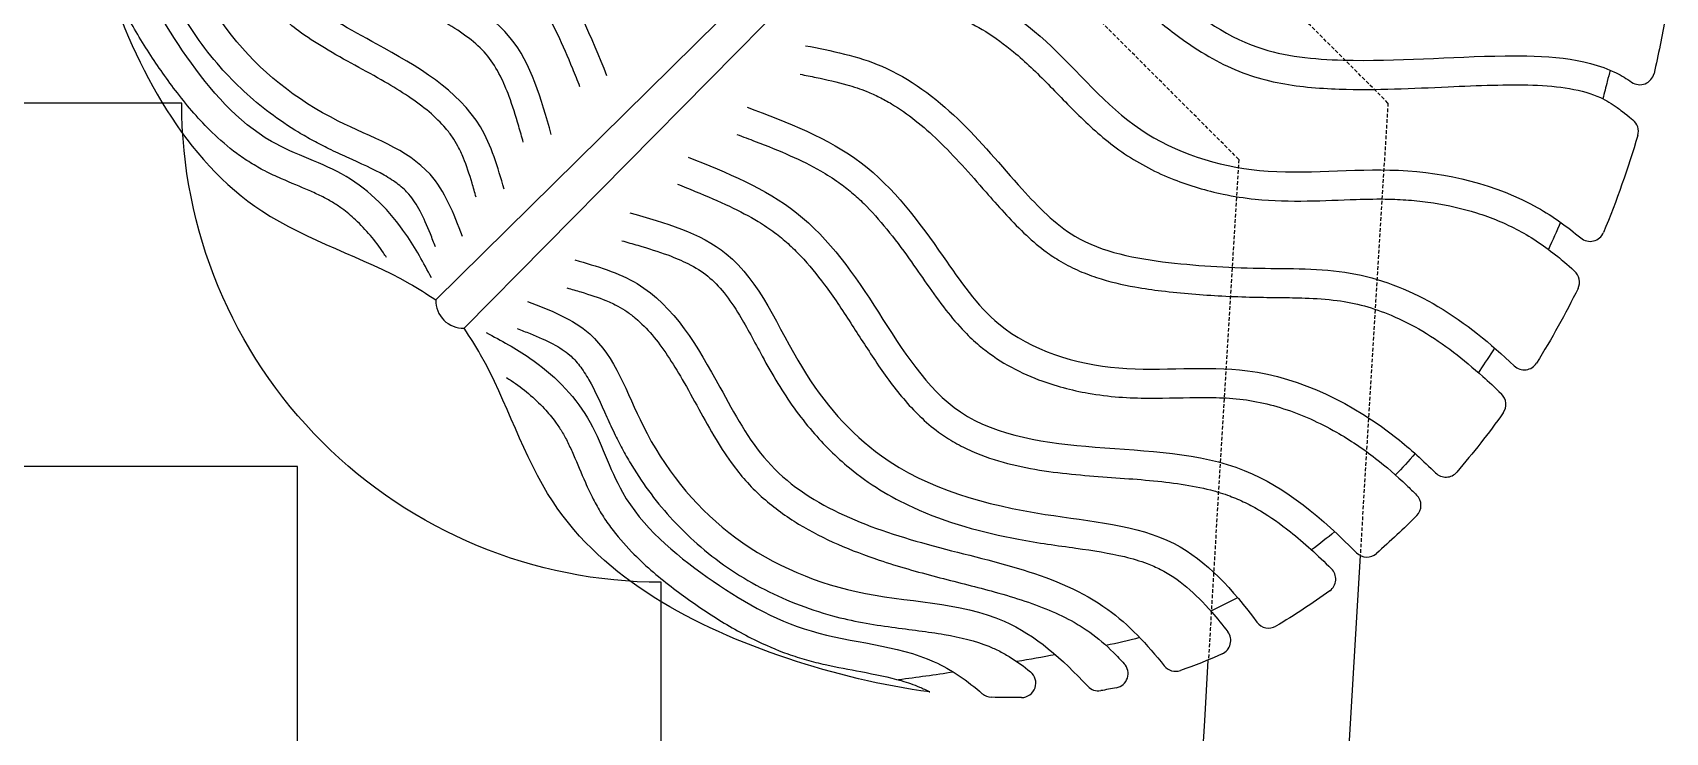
# Model space of a CAD drawing. Header units: millimetres. Extents: x -38686 to 870903, y -23218 to 232707.
# Drawn here: x 38179.3 to 38291.6, y 32003.3 to 32051.4 of the extents above; entities that cross this region are included whole.
import ezdxf

# ---------------------------------------------------------------- set-up
doc = ezdxf.new("R2010")
doc.units = ezdxf.units.MM
doc.header["$LTSCALE"] = 10
doc.linetypes.add('HIDDEN', pattern=[0.375, 0.25, -0.125])
doc.layers.add('40 - Detail Outline', color=142, linetype='Continuous')

msp = doc.modelspace()

# ---------------------------------------------------------------- linework, layer by layer
at = {"layer": '40 - Detail Outline', "color": 251}
for p, q in [((38207.025, 32033.03), (38276.928, 32102)), ((38208.977, 32031.078), (38277.947, 32100.981))]:
    msp.add_line(p, q, dxfattribs=at)
at = {"layer": '40 - Detail Outline', "color": 252, "linetype": 'HIDDEN', "ltscale": 0.1}
for points in [[(38270.613, 32015.45, -0.0008531), (38272.522, 32046.575), (38222.522, 32096.575, -0.0015354), (38191.63, 32094.366, -0.0015354)], [(38260.17, 32008.264, -0.0005648), (38262.259, 32042.696), (38218.691, 32086.263, -0.0009965), (38184.052, 32083.831, -0.0013085)]]:
    msp.add_lwpolyline(points, format="xyb", dxfattribs=at)
at = {"layer": '40 - Detail Outline', "color": 252}
for points in [[(38189.617, 30898.677, -0.3956477), (38222.522, 30929.547), (38222.522, 32013.602, -0.4142136), (38189.55, 32046.575), (37505.494, 32046.575, -0.4142136), (37472.522, 32013.602), (37472.522, 30929.547, -0.4142136), (37505.494, 30896.575), (38188.22, 30896.575)], [(38270.613, 32015.45, 0.0297863), (38270.613, 30927.699)]]:
    msp.add_lwpolyline(points, format="xyb", dxfattribs=at)
at = {"layer": '40 - Detail Outline', "color": 7}
msp.add_lwpolyline([(38197.522, 32021.575), (37497.522, 32021.575), (37497.522, 30921.575), (38197.522, 30921.575)], close=True, dxfattribs=at)
at = {"layer": '40 - Detail Outline', "color": 251}
msp.add_lwpolyline([(38260.141, 32008.252, 0.0297737), (38260.17, 30934.885)], format="xyb", dxfattribs=at)
for centre, radius, start, end in [((38289.849, 32048.835), 1, 235.32241, 347.12319), ((38288.749, 32044.631), 1, 343.54353, 51.43457), ((38286.425, 32038.056), 1, 229.93573, 337.45103), ((38284.699, 32034.26), 1, 333.6379, 48.67738), ((38209.025, 32033.02), 2, 179.71653, 223.82562), ((38208.967, 32033.078), 2, 226.17438, 270.28347), ((38281.894, 32029.213), 1, 226.74206, 328.21629), ((38279.64, 32025.834), 1, 324.35564, 46.11973), ((38276.503, 32021.835), 1, 225.37059, 319.38591), ((38273.791, 32018.892), 1, 315.23951, 45.27096), ((38271.072, 32016.339), 1, 225.04849, 311.08967), ((38267.928, 32013.822), 1, 306.19519, 45.45609), ((38264.314, 32011.446), 1, 216.60021, 300.3307), ((38260.707, 32009.585), 1, 294.14837, 37.51599), ((38247.3, 32006.667), 1, 270.83885, 50.93397), ((38253.647, 32007.32), 1, 281.1891, 42.35769), ((38257.915, 32008.476), 1, 218.82505, 289.10978), ((38252.6, 32007.131), 1, 223.06765, 279.34947), ((38245.276, 32006.69), 1, 229.02141, 267.91238)]:
    msp.add_arc(centre, radius, start, end, dxfattribs=at)
for points, knots in [([(38218.8, 32048.443), (38217.73, 32051.095), (38215.526, 32056.556), (38208.222, 32061.568), (38199.965, 32066.562), (38198.645, 32076.77), (38198.392, 32086.918), (38193.951, 32092.041), (38191.579, 32094.418)], [0, 0, 0, 0, 8.3746707, 17.2458641, 26.1171306, 35.6878407, 46.0804708, 55.7639306, 55.7639306, 55.7639306, 55.7639306]), ([(38216.945, 32047.694), (38216.777, 32048.111), (38216.611, 32048.523), (38216.109, 32049.743), (38215.772, 32050.531), (38215.084, 32051.979), (38214.735, 32052.643), (38214.119, 32053.658), (38213.866, 32054.036), (38213.364, 32054.711), (38213.116, 32055.012), (38212.581, 32055.604), (38212.297, 32055.893), (38211.397, 32056.742), (38210.734, 32057.284), (38209.197, 32058.429), (38208.306, 32059.026), (38206.538, 32060.172), (38205.659, 32060.723), (38203.897, 32061.904), (38203.017, 32062.533), (38201.349, 32063.952), (38200.56, 32064.744), (38199.62, 32066.022), (38199.375, 32066.399), (38198.937, 32067.168), (38198.741, 32067.561), (38198.213, 32068.76), (38197.941, 32069.582), (38197.294, 32072.075), (38197.081, 32073.774), (38196.782, 32077.075), (38196.696, 32078.672), (38196.42, 32081.679), (38196.229, 32083.088), (38195.78, 32084.821), (38195.644, 32085.262), (38195.351, 32086.049), (38195.2, 32086.402), (38194.858, 32087.105), (38194.668, 32087.454), (38194.046, 32088.495), (38193.562, 32089.18), (38192.269, 32090.807), (38191.406, 32091.744), (38190.482, 32092.682)], [0, 0, 0, 0, 1.3154773, 1.3154773, 3.946432, 3.946432, 6.4031522, 6.4031522, 7.9847907, 7.9847907, 9.3874412, 9.3874412, 10.7900917, 10.7900917, 13.5953928, 13.5953928, 16.8486985, 16.8486985, 19.80426, 19.80426, 22.7598215, 22.7598215, 25.715383, 25.715383, 26.8647157, 26.8647157, 28.0140484, 28.0140484, 30.3127138, 30.3127138, 34.9038116, 34.9038116, 39.4949094, 39.4949094, 44.0860072, 44.0860072, 45.7352877, 45.7352877, 47.1469747, 47.1469747, 48.5586616, 48.5586616, 51.3820354, 51.3820354, 55.3141931, 55.3141931, 55.3141931, 55.3141931]), ([(38214.972, 32044.417), (38214.284, 32046.848), (38212.696, 32052.46), (38204.333, 32055.648), (38196.714, 32062.224), (38194.017, 32071.923), (38193.337, 32082.085), (38189.034, 32085.902), (38186.797, 32087.563)], [0, 0, 0, 0, 7.2173194, 16.6586382, 24.7874942, 36.7593966, 45.8433615, 53.8244605, 53.8244605, 53.8244605, 53.8244605]), ([(38213.048, 32043.872), (38212.941, 32044.247), (38212.837, 32044.617), (38212.52, 32045.702), (38212.304, 32046.393), (38211.882, 32047.531), (38211.685, 32047.996), (38211.208, 32048.943), (38210.921, 32049.401), (38210.285, 32050.187), (38209.901, 32050.557), (38209.003, 32051.276), (38208.489, 32051.622), (38207.071, 32052.484), (38206.102, 32052.991), (38204.482, 32053.871), (38203.855, 32054.219), (38202.064, 32055.31), (38200.956, 32056.103), (38199.022, 32057.764), (38198.177, 32058.613), (38196.868, 32060.198), (38196.364, 32060.903), (38195.463, 32062.362), (38195.064, 32063.116), (38193.644, 32066.201), (38192.972, 32068.671), (38192.38, 32071.829), (38192.27, 32072.501), (38192.074, 32073.829), (38191.987, 32074.481), (38191.732, 32076.301), (38191.558, 32077.425), (38191.178, 32078.998), (38191.022, 32079.521), (38190.718, 32080.33), (38190.585, 32080.635), (38190.119, 32081.549), (38189.71, 32082.147), (38188.72, 32083.318), (38188.14, 32083.89), (38187.069, 32084.823), (38186.615, 32085.189), (38186.141, 32085.553)], [0, 0, 0, 0, 1.1132433, 1.1132433, 3.3397298, 3.3397298, 5.0768955, 5.0768955, 7.2072802, 7.2072802, 9.3376648, 9.3376648, 11.4680495, 11.4680495, 14.7148192, 14.7148192, 16.6851178, 16.6851178, 20.3572923, 20.3572923, 23.6078206, 23.6078206, 25.951608, 25.951608, 28.2953955, 28.2953955, 35.3187319, 35.3187319, 37.201506, 37.201506, 39.0842801, 39.0842801, 42.6041611, 42.6041611, 44.5323916, 44.5323916, 45.8102259, 45.8102259, 48.5717117, 48.5717117, 51.3331975, 51.3331975, 53.1500526, 53.1500526, 53.1500526, 53.1500526]), ([(38211.725, 32040.653), (38211.292, 32042.154), (38209.994, 32046.648), (38203.85, 32050.197), (38195.642, 32054.531), (38191.653, 32065.102), (38189.855, 32075.768), (38185.27, 32080.002), (38183.796, 32081.189)], [0, 0, 0, 0, 4.5750783, 13.7039465, 19.7497119, 32.1343409, 45.3360883, 50.9095088, 50.9095088, 50.9095088, 50.9095088]), ([(38209.803, 32040.099), (38209.708, 32040.427), (38209.616, 32040.748), (38209.334, 32041.681), (38209.142, 32042.263), (38208.808, 32043.077), (38208.682, 32043.35), (38208.429, 32043.825), (38208.305, 32044.029), (38208.028, 32044.434), (38207.876, 32044.632), (38207.38, 32045.217), (38206.996, 32045.593), (38205.7, 32046.69), (38204.645, 32047.372), (38202.849, 32048.413), (38202.163, 32048.786), (38200.771, 32049.548), (38200.064, 32049.938), (38198.76, 32050.725), (38198.161, 32051.114), (38197.177, 32051.847), (38196.781, 32052.169), (38196.025, 32052.862), (38195.669, 32053.226), (38194.664, 32054.364), (38194.076, 32055.183), (38192.5, 32057.773), (38191.717, 32059.66), (38190.636, 32062.886), (38190.265, 32064.215), (38189.588, 32066.809), (38189.279, 32068.076), (38188.563, 32070.707), (38188.147, 32072.047), (38187.381, 32073.868), (38187.103, 32074.444), (38186.58, 32075.362), (38186.351, 32075.722), (38185.703, 32076.626), (38185.238, 32077.165), (38184.47, 32077.945), (38184.211, 32078.193), (38183.941, 32078.439)], [0, 0, 0, 0, 1.001274, 1.001274, 3.0038219, 3.0038219, 4.1220622, 4.1220622, 5.1047327, 5.1047327, 6.0874031, 6.0874031, 8.0527441, 8.0527441, 12.0005692, 12.0005692, 14.2953175, 14.2953175, 16.5900658, 16.5900658, 18.5551166, 18.5551166, 19.911819, 19.911819, 21.2685213, 21.2685213, 23.9819261, 23.9819261, 29.4826454, 29.4826454, 33.2569062, 33.2569062, 37.031167, 37.031167, 41.4786882, 41.4786882, 43.7067825, 43.7067825, 45.2537806, 45.2537806, 47.7753162, 47.7753162, 48.9659121, 48.9659121, 48.9659121, 48.9659121]), ([(38208.872, 32037.396), (38208.265, 32038.958), (38206.737, 32042.884), (38199.338, 32045.241), (38192.358, 32050.821), (38188.107, 32060.021), (38188.241, 32069.753), (38184.261, 32074.178), (38182.395, 32075.922)], [0, 0, 0, 0, 4.8267485, 12.1285269, 21.5436592, 31.1989251, 41.5791242, 48.9744391, 48.9744391, 48.9744391, 48.9744391]), ([(38207.008, 32036.671), (38206.889, 32036.977), (38206.773, 32037.275), (38206.425, 32038.138), (38206.193, 32038.669), (38205.704, 32039.592), (38205.449, 32039.981), (38205.077, 32040.412), (38204.967, 32040.526), (38204.723, 32040.752), (38204.591, 32040.863), (38204.164, 32041.191), (38203.836, 32041.402), (38202.74, 32042.025), (38201.86, 32042.417), (38200.512, 32043.027), (38200.096, 32043.217), (38199.319, 32043.594), (38198.961, 32043.778), (38198.262, 32044.158), (38197.918, 32044.356), (38196.905, 32044.973), (38196.252, 32045.414), (38194.373, 32046.827), (38193.223, 32047.887), (38191.03, 32050.382), (38190.025, 32051.848), (38188.367, 32054.978), (38187.713, 32056.641), (38187.061, 32059.046), (38186.907, 32059.74), (38186.655, 32061.106), (38186.554, 32061.78), (38186.289, 32063.712), (38186.149, 32064.933), (38185.759, 32067.183), (38185.509, 32068.21), (38185.041, 32069.369), (38184.927, 32069.619), (38184.67, 32070.118), (38184.529, 32070.366), (38184.089, 32071.073), (38183.759, 32071.529), (38183.391, 32071.982)], [0, 0, 0, 0, 0.9453756, 0.9453756, 2.8361267, 2.8361267, 4.7268778, 4.7268778, 5.4614068, 5.4614068, 6.1959359, 6.1959359, 7.664994, 7.664994, 10.6155465, 10.6155465, 11.8771794, 11.8771794, 12.9450509, 12.9450509, 14.0129225, 14.0129225, 16.1486655, 16.1486655, 20.4201516, 20.4201516, 25.2533955, 25.2533955, 30.0866395, 30.0866395, 31.9897389, 31.9897389, 33.8928384, 33.8928384, 37.5595364, 37.5595364, 41.2262344, 41.2262344, 42.2848748, 42.2848748, 43.3435152, 43.3435152, 45.3263709, 45.3263709, 45.3263709, 45.3263709]), ([(38206.731, 32034.556), (38206.183, 32035.57), (38204.727, 32038.263), (38201.126, 32041.949), (38194.636, 32043.763), (38189.724, 32049.599), (38185.487, 32056.837), (38185.189, 32064.224), (38182.773, 32067.647), (38181.882, 32068.673)], [0, 0, 0, 0, 3.4625137, 9.1915716, 14.8450556, 23.0827075, 31.1333885, 39.8635293, 43.9261864, 43.9261864, 43.9261864, 43.9261864]), ([(38182, 32065.064), (38182.436, 32061.789), (38184.808, 32051.937), (38191.721, 32038.98), (38202.756, 32035.75), (38206.387, 32033.46), (38207.025, 32033.03)], [136.8040503, 136.8040503, 136.8040503, 136.8040503, 146.5004897, 165.9015749, 177.3555264, 179.5269324, 179.5269324, 179.5269324, 179.5269324]), ([(38203.63, 32035.953), (38203.563, 32036.057), (38203.496, 32036.16), (38203.146, 32036.681), (38202.846, 32037.081), (38202.204, 32037.844), (38201.864, 32038.204), (38201.206, 32038.815), (38200.893, 32039.075), (38200.358, 32039.466), (38200.141, 32039.611), (38199.681, 32039.891), (38199.431, 32040.027), (38198.894, 32040.294), (38198.611, 32040.424), (38197.722, 32040.813), (38197.077, 32041.07), (38196.035, 32041.529), (38195.657, 32041.704), (38194.943, 32042.071), (38194.605, 32042.261), (38193.957, 32042.665), (38193.644, 32042.879), (38192.735, 32043.55), (38192.17, 32044.038), (38190.761, 32045.403), (38189.975, 32046.325), (38188.904, 32047.717), (38188.571, 32048.174), (38187.927, 32049.087), (38187.611, 32049.551), (38186.693, 32050.968), (38186.119, 32051.946), (38185.241, 32053.723), (38184.905, 32054.498), (38184.468, 32055.721), (38184.331, 32056.15), (38184.089, 32057.01), (38183.984, 32057.437), (38183.7, 32058.704), (38183.55, 32059.53), (38183.214, 32061.315), (38183.025, 32062.253), (38182.651, 32063.541), (38182.507, 32063.958), (38182.242, 32064.586), (38182.132, 32064.816), (38182.006, 32065.052), (38182.003, 32065.058), (38182, 32065.064)], [2.8519266, 2.8519266, 2.8519266, 2.8519266, 3.2646199, 3.2646199, 4.9697365, 4.9697365, 6.674853, 6.674853, 8.1161844, 8.1161844, 9.0682072, 9.0682072, 10.0996007, 10.0996007, 11.1309941, 11.1309941, 13.193781, 13.193781, 14.326377, 14.326377, 15.3136178, 15.3136178, 16.3008585, 16.3008585, 18.2753401, 18.2753401, 21.5502258, 21.5502258, 23.127888, 23.127888, 24.7055503, 24.7055503, 27.8608748, 27.8608748, 30.1705919, 30.1705919, 31.3720932, 31.3720932, 32.5735945, 32.5735945, 34.976597, 34.976597, 38.0076801, 38.0076801, 39.6007312, 39.6007312, 40.5817689, 40.5817689, 40.6069398, 40.6069398, 40.6069398, 40.6069398]), ([(38242.43, 32060.395), (38245.086, 32060.392), (38250.728, 32060.385), (38256.773, 32054.597), (38262.784, 32050.008), (38271.263, 32049.235), (38279.23, 32050.014), (38286.468, 32049.727), (38288.938, 32048.249), (38289.28, 32048.013)], [0, 0, 0, 0, 7.6812021, 16.3150671, 23.9699184, 29.9052895, 41.0613923, 48.7818029, 50.0777532, 50.0777532, 50.0777532, 50.0777532]), ([(38242.427, 32058.395), (38242.837, 32058.395), (38243.242, 32058.394), (38244.437, 32058.383), (38245.208, 32058.363), (38246.54, 32058.265), (38247.113, 32058.199), (38248.081, 32058.023), (38248.487, 32057.927), (38249.187, 32057.71), (38249.484, 32057.599), (38250.084, 32057.333), (38250.384, 32057.18), (38251.629, 32056.469), (38252.583, 32055.742), (38254.361, 32054.255), (38255.176, 32053.53), (38256.885, 32052.087), (38257.773, 32051.373), (38259.354, 32050.276), (38260.013, 32049.861), (38261.375, 32049.131), (38262.075, 32048.813), (38263.5, 32048.308), (38264.2, 32048.122), (38265.594, 32047.84), (38266.291, 32047.742), (38267.721, 32047.599), (38268.454, 32047.558), (38270.466, 32047.492), (38271.726, 32047.504), (38274.214, 32047.576), (38275.439, 32047.635), (38277.683, 32047.737), (38278.703, 32047.78), (38280.651, 32047.827), (38281.583, 32047.838), (38283.372, 32047.78), (38284.232, 32047.708), (38285.806, 32047.431), (38286.518, 32047.226), (38287.336, 32046.853), (38287.529, 32046.752), (38287.915, 32046.523), (38288.106, 32046.397), (38288.499, 32046.111), (38288.7, 32045.949), (38289.373, 32045.413)], [0, 0, 0, 0, 1.185885, 1.185885, 3.557655, 3.557655, 5.5002923, 5.5002923, 7.0294274, 7.0294274, 8.2785432, 8.2785432, 9.527659, 9.527659, 13.4345492, 13.4345492, 16.5910033, 16.5910033, 19.7474574, 19.7474574, 21.8546285, 21.8546285, 23.8841243, 23.8841243, 25.7790483, 25.7790483, 27.6739724, 27.6739724, 29.7117698, 29.7117698, 33.4025797, 33.4025797, 37.0933897, 37.0933897, 40.1829547, 40.1829547, 42.9534362, 42.9534362, 45.7239177, 45.7239177, 48.4943991, 48.4943991, 49.4099314, 49.4099314, 50.3254636, 50.3254636, 51.3053195, 51.3053195, 51.3053195, 51.3053195]), ([(38236.841, 32054.791), (38238.582, 32054.945), (38243.053, 32055.342), (38249.575, 32050.885), (38254.857, 32044.106), (38264.034, 32041.206), (38273.306, 32042.569), (38281.225, 32040.689), (38284.853, 32038.071), (38285.781, 32037.291)], [0, 0, 0, 0, 5.1349591, 13.1849078, 22.1068715, 30.7436776, 40.313374, 50.2220696, 53.8809319, 53.8809319, 53.8809319, 53.8809319]), ([(38237.018, 32052.798), (38237.374, 32052.83), (38237.722, 32052.861), (38238.743, 32052.94), (38239.391, 32052.975), (38240.381, 32052.964), (38240.747, 32052.943), (38241.421, 32052.864), (38241.727, 32052.809), (38242.347, 32052.653), (38242.659, 32052.554), (38243.597, 32052.196), (38244.227, 32051.876), (38245.502, 32051.086), (38246.147, 32050.612), (38247.591, 32049.412), (38248.366, 32048.659), (38249.93, 32047.068), (38250.718, 32046.233), (38252.428, 32044.595), (38253.352, 32043.791), (38255.463, 32042.369), (38256.6, 32041.785), (38258.887, 32040.88), (38260.031, 32040.544), (38261.92, 32040.152), (38262.657, 32040.038), (38264.618, 32039.835), (38265.811, 32039.816), (38268.119, 32039.854), (38269.237, 32039.911), (38271.099, 32039.969), (38271.859, 32039.981), (38273.118, 32039.952), (38273.624, 32039.925), (38274.64, 32039.836), (38275.147, 32039.775), (38276.657, 32039.54), (38277.648, 32039.314), (38279.626, 32038.697), (38280.605, 32038.295), (38281.985, 32037.559), (38282.438, 32037.284), (38283.33, 32036.681), (38283.766, 32036.355), (38284.501, 32035.759), (38284.802, 32035.501), (38285.359, 32035.011)], [0, 0, 0, 0, 1.0483826, 1.0483826, 3.1451479, 3.1451479, 4.4689278, 4.4689278, 5.7040993, 5.7040993, 6.9392708, 6.9392708, 9.4096138, 9.4096138, 11.9906935, 11.9906935, 15.3671264, 15.3671264, 18.7435593, 18.7435593, 22.1199922, 22.1199922, 25.4964251, 25.4964251, 28.6590155, 28.6590155, 30.658628, 30.658628, 33.9943565, 33.9943565, 37.3300849, 37.3300849, 39.7170038, 39.7170038, 41.3562862, 41.3562862, 42.9955687, 42.9955687, 46.2741336, 46.2741336, 49.7999522, 49.7999522, 51.6277132, 51.6277132, 53.4554741, 53.4554741, 54.7551346, 54.7551346, 54.7551346, 54.7551346]), ([(38232.466, 32050.517), (38234.257, 32050.165), (38238.151, 32049.401), (38243.197, 32045.592), (38246.892, 32041.043), (38251.213, 32036.595), (38257.466, 32035.453), (38263.909, 32035.139), (38270.314, 32035.233), (38276.322, 32032.74), (38279.579, 32030.018), (38281.209, 32028.485)], [0, 0, 0, 0, 5.4207291, 11.7884781, 18.3456602, 23.1956947, 29.8879744, 36.5434432, 42.7970881, 48.8538754, 55.5370884, 55.5370884, 55.5370884, 55.5370884]), ([(38232.081, 32048.554), (38232.461, 32048.48), (38232.834, 32048.406), (38233.933, 32048.18), (38234.635, 32048.021), (38235.778, 32047.694), (38236.237, 32047.542), (38236.965, 32047.25), (38237.248, 32047.123), (38237.815, 32046.838), (38238.096, 32046.683), (38238.932, 32046.181), (38239.479, 32045.798), (38240.553, 32044.952), (38241.08, 32044.487), (38242.712, 32042.921), (38243.759, 32041.709), (38245.276, 32039.979), (38245.684, 32039.515), (38246.543, 32038.575), (38246.997, 32038.096), (38247.917, 32037.218), (38248.377, 32036.815), (38249.188, 32036.201), (38249.517, 32035.975), (38250.278, 32035.509), (38250.709, 32035.284), (38251.579, 32034.893), (38252.019, 32034.724), (38253.347, 32034.284), (38254.239, 32034.078), (38255.737, 32033.81), (38256.349, 32033.724), (38257.653, 32033.565), (38258.346, 32033.495), (38259.729, 32033.379), (38260.416, 32033.334), (38261.828, 32033.262), (38262.553, 32033.236), (38263.882, 32033.205), (38264.488, 32033.199), (38265.671, 32033.184), (38266.25, 32033.176), (38267.577, 32033.128), (38268.312, 32033.079), (38269.664, 32032.902), (38270.28, 32032.78), (38271.521, 32032.439), (38272.138, 32032.223), (38273.485, 32031.658), (38274.211, 32031.29), (38276.366, 32030.016), (38277.723, 32028.948), (38279.447, 32027.397), (38279.841, 32027.029), (38280.334, 32026.555)], [0, 0, 0, 0, 1.1493012, 1.1493012, 3.4479036, 3.4479036, 5.1116175, 5.1116175, 6.2262777, 6.2262777, 7.3409379, 7.3409379, 9.5702583, 9.5702583, 11.8424258, 11.8424258, 16.8689903, 16.8689903, 18.6802517, 18.6802517, 20.491513, 20.491513, 22.0922295, 22.0922295, 23.100162, 23.100162, 24.3121895, 24.3121895, 25.5242169, 25.5242169, 27.9482718, 27.9482718, 29.6513746, 29.6513746, 31.6570743, 31.6570743, 33.6627741, 33.6627741, 35.7946406, 35.7946406, 37.5728159, 37.5728159, 39.3509911, 39.3509911, 41.7455823, 41.7455823, 43.9451339, 43.9451339, 46.1446855, 46.1446855, 48.8278202, 48.8278202, 54.4245428, 54.4245428, 56.0986355, 56.0986355, 56.0986355, 56.0986355]), ([(38287.796, 32048.839), (38287.735, 32048.577), (38287.671, 32048.316), (38287.508, 32047.657), (38287.406, 32047.261), (38287.301, 32046.866)], [66.3102617, 66.3102617, 66.3102617, 66.3102617, 67.1454569, 67.1454569, 68.4165801, 68.4165801, 68.4165801, 68.4165801]), ([(38228.44, 32046.286), (38231.228, 32045.238), (38236.749, 32043.163), (38241.48, 32036.747), (38245.894, 32030.161), (38254.091, 32027.674), (38263.712, 32029.078), (38271.306, 32025.315), (38274.953, 32021.96), (38275.801, 32021.123)], [0, 0, 0, 0, 8.7346954, 17.298582, 23.3072902, 32.0969045, 40.9569216, 52.2211022, 55.7971994, 55.7971994, 55.7971994, 55.7971994]), ([(38227.736, 32044.414), (38228.162, 32044.254), (38228.584, 32044.095), (38229.833, 32043.617), (38230.642, 32043.294), (38232.14, 32042.628), (38232.834, 32042.286), (38233.931, 32041.659), (38234.357, 32041.389), (38235.06, 32040.888), (38235.347, 32040.664), (38235.912, 32040.182), (38236.189, 32039.927), (38237.007, 32039.12), (38237.533, 32038.527), (38238.571, 32037.249), (38239.083, 32036.563), (38239.994, 32035.29), (38240.392, 32034.714), (38241.219, 32033.53), (38241.65, 32032.924), (38242.517, 32031.816), (38242.943, 32031.311), (38243.724, 32030.504), (38244.055, 32030.191), (38245.019, 32029.379), (38245.677, 32028.928), (38247.048, 32028.148), (38247.762, 32027.817), (38249.605, 32027.117), (38250.755, 32026.814), (38252.61, 32026.487), (38253.315, 32026.401), (38254.706, 32026.294), (38255.385, 32026.274), (38257.359, 32026.262), (38258.604, 32026.314), (38260.411, 32026.318), (38261.022, 32026.306), (38262.255, 32026.223), (38262.868, 32026.146), (38264.107, 32025.905), (38264.728, 32025.744), (38266.582, 32025.145), (38267.804, 32024.594), (38269.912, 32023.394), (38270.816, 32022.786), (38272.404, 32021.554), (38273.105, 32020.936), (38274.026, 32020.062), (38274.256, 32019.839), (38274.495, 32019.602)], [0, 0, 0, 0, 1.3347694, 1.3347694, 4.0043081, 4.0043081, 6.5266595, 6.5266595, 8.2678522, 8.2678522, 9.5637549, 9.5637549, 10.8596577, 10.8596577, 13.4514631, 13.4514631, 16.0922492, 16.0922492, 18.1854104, 18.1854104, 20.2785717, 20.2785717, 22.0563812, 22.0563812, 23.2347912, 23.2347912, 25.2657902, 25.2657902, 27.2967891, 27.2967891, 30.3793543, 30.3793543, 32.2503359, 32.2503359, 34.1213176, 34.1213176, 37.8295076, 37.8295076, 39.82346, 39.82346, 41.9830806, 41.9830806, 44.1427012, 44.1427012, 48.4619423, 48.4619423, 51.9221987, 51.9221987, 54.9211296, 54.9211296, 55.9269727, 55.9269727, 55.9269727, 55.9269727]), ([(38224.39, 32042.853), (38227.042, 32041.783), (38232.503, 32039.579), (38237.516, 32032.275), (38242.51, 32024.018), (38252.717, 32022.698), (38262.865, 32022.445), (38267.988, 32018.004), (38270.365, 32015.631)], [0, 0, 0, 0, 8.3746707, 17.2458641, 26.1171306, 35.6878407, 46.0804708, 55.7639306, 55.7639306, 55.7639306, 55.7639306]), ([(38223.642, 32040.998), (38224.058, 32040.83), (38224.471, 32040.664), (38225.69, 32040.162), (38226.479, 32039.825), (38227.926, 32039.137), (38228.59, 32038.788), (38229.605, 32038.171), (38229.984, 32037.919), (38230.658, 32037.416), (38230.959, 32037.168), (38231.552, 32036.634), (38231.841, 32036.35), (38232.69, 32035.45), (38233.232, 32034.786), (38234.376, 32033.249), (38234.973, 32032.359), (38236.119, 32030.591), (38236.67, 32029.712), (38237.852, 32027.95), (38238.481, 32027.069), (38239.9, 32025.402), (38240.692, 32024.613), (38241.969, 32023.672), (38242.347, 32023.428), (38243.116, 32022.989), (38243.509, 32022.793), (38244.707, 32022.265), (38245.53, 32021.994), (38248.022, 32021.347), (38249.721, 32021.134), (38253.022, 32020.835), (38254.62, 32020.749), (38257.627, 32020.473), (38259.035, 32020.282), (38260.768, 32019.833), (38261.21, 32019.696), (38261.997, 32019.404), (38262.349, 32019.253), (38263.053, 32018.91), (38263.402, 32018.721), (38264.442, 32018.099), (38265.127, 32017.615), (38266.755, 32016.321), (38267.691, 32015.459), (38268.63, 32014.535)], [0, 0, 0, 0, 1.3154773, 1.3154773, 3.946432, 3.946432, 6.4031522, 6.4031522, 7.9847907, 7.9847907, 9.3874412, 9.3874412, 10.7900917, 10.7900917, 13.5953928, 13.5953928, 16.8486985, 16.8486985, 19.80426, 19.80426, 22.7598215, 22.7598215, 25.715383, 25.715383, 26.8647157, 26.8647157, 28.0140484, 28.0140484, 30.3127138, 30.3127138, 34.9038116, 34.9038116, 39.4949094, 39.4949094, 44.0860072, 44.0860072, 45.7352877, 45.7352877, 47.1469747, 47.1469747, 48.5586616, 48.5586616, 51.3820354, 51.3820354, 55.3141931, 55.3141931, 55.3141931, 55.3141931]), ([(38220.364, 32039.025), (38222.795, 32038.337), (38228.408, 32036.749), (38231.596, 32028.386), (38238.171, 32020.767), (38247.87, 32018.07), (38258.033, 32017.389), (38261.85, 32013.087), (38263.511, 32010.85)], [0, 0, 0, 0, 7.2173194, 16.6586382, 24.7874942, 36.7593966, 45.8433615, 53.8244605, 53.8244605, 53.8244605, 53.8244605]), ([(38219.819, 32037.1), (38220.195, 32036.994), (38220.564, 32036.89), (38221.649, 32036.572), (38222.341, 32036.356), (38223.478, 32035.935), (38223.944, 32035.737), (38224.89, 32035.261), (38225.348, 32034.974), (38226.134, 32034.337), (38226.505, 32033.954), (38227.223, 32033.056), (38227.569, 32032.542), (38228.431, 32031.123), (38228.938, 32030.155), (38229.818, 32028.535), (38230.167, 32027.908), (38231.258, 32026.117), (38232.05, 32025.009), (38233.711, 32023.074), (38234.56, 32022.23), (38236.146, 32020.921), (38236.851, 32020.416), (38238.309, 32019.516), (38239.063, 32019.117), (38242.148, 32017.697), (38244.618, 32017.024), (38247.776, 32016.433), (38248.449, 32016.323), (38249.776, 32016.127), (38250.428, 32016.04), (38252.248, 32015.785), (38253.372, 32015.61), (38254.945, 32015.23), (38255.469, 32015.075), (38256.277, 32014.771), (38256.583, 32014.637), (38257.497, 32014.172), (38258.094, 32013.763), (38259.266, 32012.773), (38259.838, 32012.192), (38260.77, 32011.121), (38261.136, 32010.668), (38261.5, 32010.194)], [0, 0, 0, 0, 1.1132433, 1.1132433, 3.3397298, 3.3397298, 5.0768955, 5.0768955, 7.2072802, 7.2072802, 9.3376648, 9.3376648, 11.4680495, 11.4680495, 14.7148192, 14.7148192, 16.6851178, 16.6851178, 20.3572923, 20.3572923, 23.6078206, 23.6078206, 25.951608, 25.951608, 28.2953955, 28.2953955, 35.3187319, 35.3187319, 37.201506, 37.201506, 39.0842801, 39.0842801, 42.6041611, 42.6041611, 44.5323916, 44.5323916, 45.8102259, 45.8102259, 48.5717117, 48.5717117, 51.3331975, 51.3331975, 53.1500526, 53.1500526, 53.1500526, 53.1500526]), ([(38216.601, 32035.777), (38218.101, 32035.344), (38222.595, 32034.047), (38226.145, 32027.903), (38230.478, 32019.695), (38241.05, 32015.705), (38251.715, 32013.908), (38255.95, 32009.323), (38257.136, 32007.849)], [0, 0, 0, 0, 4.5750783, 13.7039465, 19.7497119, 32.1343409, 45.3360883, 50.9095088, 50.9095088, 50.9095088, 50.9095088]), ([(38216.046, 32033.856), (38216.374, 32033.761), (38216.695, 32033.668), (38217.628, 32033.387), (38218.21, 32033.195), (38219.024, 32032.861), (38219.298, 32032.734), (38219.772, 32032.481), (38219.976, 32032.358), (38220.381, 32032.081), (38220.579, 32031.928), (38221.164, 32031.432), (38221.54, 32031.048), (38222.637, 32029.752), (38223.319, 32028.698), (38224.36, 32026.901), (38224.734, 32026.216), (38225.496, 32024.824), (38225.885, 32024.117), (38226.672, 32022.812), (38227.061, 32022.214), (38227.794, 32021.23), (38228.117, 32020.834), (38228.809, 32020.078), (38229.174, 32019.722), (38230.312, 32018.716), (38231.13, 32018.129), (38233.72, 32016.553), (38235.607, 32015.77), (38238.834, 32014.689), (38240.162, 32014.317), (38242.757, 32013.641), (38244.023, 32013.332), (38246.654, 32012.616), (38247.994, 32012.199), (38249.815, 32011.434), (38250.392, 32011.155), (38251.31, 32010.632), (38251.67, 32010.404), (38252.573, 32009.756), (38253.112, 32009.291), (38253.893, 32008.522), (38254.14, 32008.264), (38254.386, 32007.994)], [0, 0, 0, 0, 1.001274, 1.001274, 3.0038219, 3.0038219, 4.1220622, 4.1220622, 5.1047327, 5.1047327, 6.0874031, 6.0874031, 8.0527441, 8.0527441, 12.0005692, 12.0005692, 14.2953175, 14.2953175, 16.5900658, 16.5900658, 18.5551166, 18.5551166, 19.911819, 19.911819, 21.2685213, 21.2685213, 23.9819261, 23.9819261, 29.4826454, 29.4826454, 33.2569062, 33.2569062, 37.031167, 37.031167, 41.4786882, 41.4786882, 43.7067825, 43.7067825, 45.2537806, 45.2537806, 47.7753162, 47.7753162, 48.9659121, 48.9659121, 48.9659121, 48.9659121]), ([(38213.344, 32032.925), (38214.906, 32032.317), (38218.831, 32030.79), (38221.188, 32023.391), (38226.768, 32016.411), (38235.969, 32012.16), (38245.7, 32012.294), (38250.125, 32008.314), (38251.87, 32006.448)], [0, 0, 0, 0, 4.8267485, 12.1285269, 21.5436592, 31.1989251, 41.5791242, 48.9744391, 48.9744391, 48.9744391, 48.9744391]), ([(38241.011, 32006.052), (38237.736, 32006.489), (38227.884, 32008.86), (38214.928, 32015.774), (38211.698, 32026.809), (38209.407, 32030.44), (38208.977, 32031.078)], [136.8040503, 136.8040503, 136.8040503, 136.8040503, 146.5004897, 165.9015749, 177.3555264, 179.5269324, 179.5269324, 179.5269324, 179.5269324]), ([(38212.618, 32031.061), (38212.924, 32030.942), (38213.223, 32030.826), (38214.085, 32030.478), (38214.616, 32030.246), (38215.539, 32029.757), (38215.929, 32029.502), (38216.36, 32029.129), (38216.473, 32029.019), (38216.699, 32028.776), (38216.81, 32028.644), (38217.138, 32028.216), (38217.35, 32027.889), (38217.973, 32026.792), (38218.365, 32025.913), (38218.974, 32024.565), (38219.164, 32024.149), (38219.542, 32023.372), (38219.725, 32023.014), (38220.106, 32022.315), (38220.304, 32021.971), (38220.92, 32020.957), (38221.362, 32020.305), (38222.774, 32018.426), (38223.835, 32017.276), (38226.329, 32015.083), (38227.796, 32014.077), (38230.925, 32012.42), (38232.589, 32011.765), (38234.993, 32011.114), (38235.687, 32010.959), (38237.053, 32010.707), (38237.728, 32010.607), (38239.66, 32010.341), (38240.88, 32010.202), (38243.131, 32009.812), (38244.158, 32009.561), (38245.317, 32009.094), (38245.566, 32008.979), (38246.065, 32008.723), (38246.313, 32008.582), (38247.02, 32008.142), (38247.477, 32007.811), (38247.93, 32007.444)], [0, 0, 0, 0, 0.9453756, 0.9453756, 2.8361267, 2.8361267, 4.7268778, 4.7268778, 5.4614068, 5.4614068, 6.1959359, 6.1959359, 7.664994, 7.664994, 10.6155465, 10.6155465, 11.8771794, 11.8771794, 12.9450509, 12.9450509, 14.0129225, 14.0129225, 16.1486655, 16.1486655, 20.4201516, 20.4201516, 25.2533955, 25.2533955, 30.0866395, 30.0866395, 31.9897389, 31.9897389, 33.8928384, 33.8928384, 37.5595364, 37.5595364, 41.2262344, 41.2262344, 42.2848748, 42.2848748, 43.3435152, 43.3435152, 45.3263709, 45.3263709, 45.3263709, 45.3263709]), ([(38210.503, 32030.784), (38211.517, 32030.236), (38214.21, 32028.78), (38217.896, 32025.178), (38219.711, 32018.689), (38225.546, 32013.777), (38232.784, 32009.54), (38240.171, 32009.241), (38243.594, 32006.826), (38244.62, 32005.935)], [0, 0, 0, 0, 3.4625137, 9.1915716, 14.8450556, 23.0827075, 31.1333885, 39.8635293, 43.9261864, 43.9261864, 43.9261864, 43.9261864]), ([(38279.85, 32029.717), (38279.518, 32029.195), (38279.178, 32028.678), (38278.799, 32028.12), (38278.769, 32028.076), (38278.738, 32028.032)], [87.8007428, 87.8007428, 87.8007428, 87.8007428, 89.6884317, 89.6884317, 89.8512885, 89.8512885, 89.8512885, 89.8512885]), ([(38211.9, 32027.682), (38212.004, 32027.616), (38212.107, 32027.548), (38212.628, 32027.199), (38213.029, 32026.899), (38213.791, 32026.257), (38214.151, 32025.916), (38214.762, 32025.259), (38215.022, 32024.946), (38215.413, 32024.411), (38215.559, 32024.194), (38215.838, 32023.734), (38215.974, 32023.484), (38216.241, 32022.947), (38216.371, 32022.664), (38216.76, 32021.774), (38217.017, 32021.13), (38217.477, 32020.087), (38217.651, 32019.71), (38218.019, 32018.995), (38218.209, 32018.657), (38218.612, 32018.009), (38218.826, 32017.696), (38219.498, 32016.788), (38219.985, 32016.223), (38221.35, 32014.813), (38222.272, 32014.028), (38223.665, 32012.956), (38224.122, 32012.623), (38225.035, 32011.979), (38225.498, 32011.664), (38226.915, 32010.746), (38227.894, 32010.172), (38229.67, 32009.294), (38230.446, 32008.958), (38231.668, 32008.52), (38232.097, 32008.383), (38232.957, 32008.141), (38233.384, 32008.036), (38234.651, 32007.752), (38235.477, 32007.603), (38237.262, 32007.266), (38238.201, 32007.078), (38239.488, 32006.704), (38239.906, 32006.56), (38240.534, 32006.294), (38240.763, 32006.184), (38240.999, 32006.059), (38241.005, 32006.055), (38241.011, 32006.052)], [2.8519266, 2.8519266, 2.8519266, 2.8519266, 3.2646199, 3.2646199, 4.9697365, 4.9697365, 6.674853, 6.674853, 8.1161844, 8.1161844, 9.0682072, 9.0682072, 10.0996007, 10.0996007, 11.1309941, 11.1309941, 13.193781, 13.193781, 14.326377, 14.326377, 15.3136178, 15.3136178, 16.3008585, 16.3008585, 18.2753401, 18.2753401, 21.5502258, 21.5502258, 23.127888, 23.127888, 24.7055503, 24.7055503, 27.8608748, 27.8608748, 30.1705919, 30.1705919, 31.3720932, 31.3720932, 32.5735945, 32.5735945, 34.976597, 34.976597, 38.0076801, 38.0076801, 39.6007312, 39.6007312, 40.5817689, 40.5817689, 40.6069398, 40.6069398, 40.6069398, 40.6069398])]:
    msp.add_open_spline(points, degree=3, knots=knots, dxfattribs=at)
for points in [[(38291.6, 32052.487), (38291.375, 32051.188), (38291.117, 32049.896), (38290.823, 32048.612)], [(38289.708, 32044.348), (38289.04, 32042.086), (38288.256, 32039.858), (38287.349, 32037.673)], [(38284.389, 32038.373), (38284.123, 32037.746), (38283.846, 32037.122), (38283.558, 32036.503)], [(38285.595, 32033.816), (38284.731, 32032.073), (38283.782, 32030.361), (38282.744, 32028.686)], [(38280.453, 32025.252), (38279.451, 32023.854), (38278.385, 32022.493), (38277.262, 32021.184)], [(38274.39, 32022.454), (38273.946, 32021.954), (38273.495, 32021.463), (38273.035, 32020.982)], [(38274.501, 32018.188), (38273.605, 32017.285), (38272.681, 32016.415), (38271.729, 32015.585)], [(38268.859, 32017.083), (38268.336, 32016.65), (38267.807, 32016.23), (38267.27, 32015.825)], [(38262.181, 32012.541), (38261.573, 32012.213), (38260.959, 32011.905), (38260.339, 32011.616)], [(38268.519, 32013.015), (38267.319, 32012.138), (38266.085, 32011.324), (38264.819, 32010.583)], [(38255.437, 32009.798), (38254.675, 32009.587), (38253.905, 32009.407), (38253.126, 32009.256)], [(38249.647, 32008.614), (38248.765, 32008.453), (38247.882, 32008.294), (38247, 32008.14)], [(38261.116, 32008.672), (38260.172, 32008.249), (38259.214, 32007.867), (38258.243, 32007.531)], [(38242.638, 32007.42), (38241.376, 32007.226), (38240.114, 32007.046), (38238.853, 32006.887)], [(38253.841, 32006.339), (38253.483, 32006.268), (38253.123, 32006.203), (38252.763, 32006.144)], [(38247.314, 32005.667), (38246.625, 32005.657), (38245.933, 32005.665), (38245.239, 32005.69)]]:
    msp.add_open_spline(points, degree=3, dxfattribs=at)

doc.saveas('drawing.dxf')
